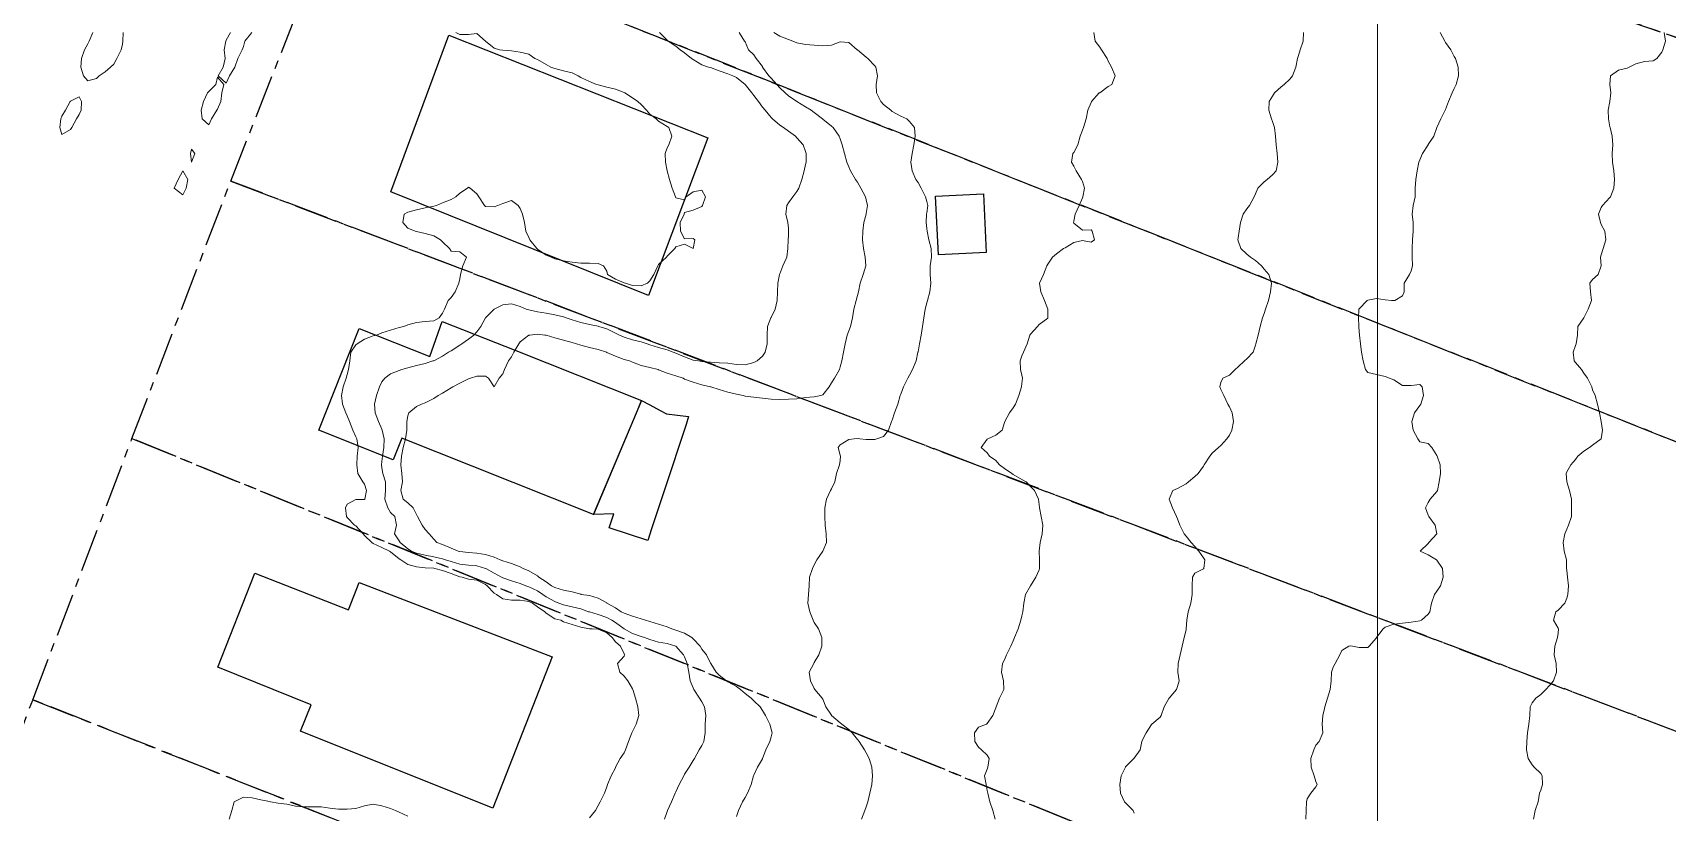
# Model space of a CAD drawing. Header units: centimetres. Extents: x 0 to 642158, y -847 to 649707.
# Drawn here: x 615889.1 to 615983.6, y 620337.6 to 620382.7 of the extents above; entities that cross this region are included whole.
import ezdxf

# ---------------------------------------------------------------- set-up
doc = ezdxf.new("R2010")
doc.units = ezdxf.units.CM
doc.header["$MEASUREMENT"] = 0
doc.linetypes.add('CENTERX2', pattern=[4, 2.5, -0.5, 0.5, -0.5])
doc.layers.add('MEV_grille', color=254, linetype='Continuous', lineweight=9)
doc.layers.add('WAL_topographie 0.5', color=253, linetype='Continuous', lineweight=20)
doc.layers.add('SPW_batiments', color=7, linetype='Continuous')
doc.layers.add('SPW_parcellaire cadastral', color=7, linetype='CENTERX2', lineweight=25, true_color=0xff0542)

# ---------------------------------------------------------------- blocks, each defined once
blk = doc.blocks.new('*U112')
at = {"layer": 'MEV_grille', "transparency": 33554687}
blk.add_lwpolyline([(0, 1825.476), (0, -1825.476)], dxfattribs=at)
blk = doc.blocks.new('*U113')
at = {"layer": 'MEV_grille', "color": 0, "linetype": 'ByBlock', "lineweight": -2, "transparency": 16777216}
blk.add_blockref('*U112', (600, 0), dxfattribs=at)

msp = doc.modelspace()

# ---------------------------------------------------------------- linework, layer by layer
at = {"layer": 'SPW_batiments'}
for points in [[(615928.092, 620376.656), (615924.66, 620367.539), (615909.776, 620373.538), (615913.127, 620382.594), (615928.092, 620376.656)], [(615944.193, 620370.025), (615941.426, 620369.891), (615941.259, 620373.291), (615944.025, 620373.425), (615944.193, 620370.025)], [(615916.998, 620364.347), (615924.267, 620361.463), (615921.493, 620354.873), (615914.479, 620357.66), (615910.407, 620359.277), (615909.904, 620358.032), (615905.606, 620359.743), (615907.417, 620364.316), (615907.941, 620365.628), (615912.027, 620364.016), (615912.738, 620366.026), (615916.998, 620364.347)], [(615922.659, 620354.901), (615921.493, 620354.873), (615924.025, 620360.889), (615924.267, 620361.464), (615924.75, 620361.204), (615925.339, 620360.888), (615925.701, 620360.694), (615926.985, 620360.543), (615926.834, 620360.085), (615925.581, 620356.288), (615925.142, 620354.961), (615924.839, 620354.044), (615924.618, 620353.373), (615922.396, 620354.107), (615922.659, 620354.901)], [(615907.322, 620349.347), (615907.93, 620350.931), (615919.103, 620346.643), (615915.662, 620337.878), (615904.555, 620342.337), (615905.171, 620343.871), (615899.771, 620346.041), (615901.904, 620351.474), (615907.322, 620349.347)]]:
    msp.add_lwpolyline(points, dxfattribs=at)
at = {"layer": 'SPW_parcellaire cadastral'}
for points in [[(616118.04, 620382.235), (616031.659, 620248.331), (615984.324, 620271.39), (615984.893, 620272.731), (615982.963, 620273.84), (615982.334, 620272.36), (615961.505, 620282.512), (615969.185, 620294.979), (615977.961, 620308.915), (615986.263, 620322.005), (615995.821, 620337.861), (616004.045, 620351.134), (616016.126, 620371.393), (615961.881, 620390.136), (615971.905, 620416.878), (616062.549, 620385.935), (616077.627, 620408.871), (616090.561, 620401.059), (616118.04, 620382.235)], [(616004.045, 620351.134), (615906.69, 620389.853), (615913.234, 620406.259), (615961.881, 620390.136), (616016.126, 620371.393), (616004.045, 620351.134)], [(616004.045, 620351.134), (615995.821, 620337.861), (615900.51, 620374.156), (615906.69, 620389.853), (616004.045, 620351.134)], [(615894.803, 620359.258), (615900.51, 620374.156), (615995.821, 620337.861), (615986.263, 620322.005), (615894.803, 620359.258)], [(615894.803, 620359.258), (615986.263, 620322.005), (615977.961, 620308.915), (615889.073, 620344.156), (615894.803, 620359.258)], [(615969.185, 620294.979), (615883.596, 620329.625), (615889.073, 620344.156), (615977.961, 620308.915), (615969.185, 620294.979)]]:
    msp.add_lwpolyline(points, dxfattribs=at)
at = {"layer": 'WAL_topographie 0.5'}
for points in [[(615892.544, 620382.75), (615892.329, 620382.25), (615892.25, 620382.1), (615892.066, 620381.75), (615891.882, 620381.25), (615891.856, 620380.75), (615892, 620380.25), (615892.25, 620379.945), (615892.75, 620380.094)], [(615892.75, 620380.094), (615892.906, 620380.25), (615893.25, 620380.479), (615893.56, 620380.75), (615893.75, 620380.917), (615893.928, 620381.25), (615894.181, 620381.75), (615894.25, 620382.083), (615894.273, 620382.25), (615894.294, 620382.75)], [(615900.5, 620382.75), (615900.25, 620382.3), (615900.23, 620382.25), (615900.14, 620381.75), (615900.189, 620381.25), (615900.076, 620380.75), (615899.792, 620380.25), (615900.25, 620379.827)], [(615900.25, 620379.827), (615900.433, 620380.25), (615900.75, 620380.75), (615900.75, 620380.75), (615900.922, 620381.25), (615901.167, 620381.75), (615901.25, 620381.932), (615901.323, 620382.25), (615901.73, 620382.75)], [(615913.524, 620382.75), (615913.75, 620382.637), (615914.25, 620382.625), (615914.75, 620382.687), (615915.25, 620382.25), (615915.25, 620382.25), (615915.75, 620381.833), (615916.058, 620381.75), (615916.25, 620381.719), (615916.75, 620381.692), (615917.25, 620381.608), (615917.75, 620381.486), (615918.088, 620381.25), (615918.25, 620381.179), (615918.75, 620380.9), (615919.02, 620380.75), (615919.25, 620380.662), (615919.75, 620380.532), (615920.25, 620380.408), (615920.597, 620380.25), (615920.75, 620380.154), (615921.25, 620379.923), (615921.659, 620379.75), (615921.75, 620379.723), (615922.25, 620379.577), (615922.75, 620379.462), (615923.25, 620379.278), (615923.291, 620379.25), (615923.75, 620378.976), (615924.048, 620378.75), (615924.25, 620378.583), (615924.547, 620378.25), (615924.75, 620378.033), (615925.104, 620377.75), (615925.25, 620377.613), (615925.75, 620377.302), (615925.832, 620377.25), (615926.016, 620376.75), (615925.85, 620376.25), (615925.75, 620376.069), (615925.62, 620375.75), (615925.645, 620375.25), (615925.75, 620374.75), (615925.75, 620374.75), (615925.881, 620374.25), (615926.025, 620373.75), (615926.223, 620373.25), (615926.25, 620373.194), (615926.75, 620373.062), (615926.85, 620373.25), (615927.25, 620373.529), (615927.75, 620373.62), (615927.958, 620373.25), (615927.788, 620372.75), (615927.75, 620372.691), (615927.25, 620372.463), (615926.75, 620372.333), (615926.718, 620372.25), (615926.505, 620371.75), (615926.524, 620371.25), (615926.75, 620370.818), (615927.25, 620370.841), (615927.347, 620370.75), (615927.25, 620370.25), (615927.25, 620370.25), (615927.25, 620370.25), (615926.75, 620370.5), (615926.25, 620370.361), (615926.179, 620370.25), (615925.75, 620369.806), (615925.703, 620369.75), (615925.25, 620369.324), (615925.199, 620369.25), (615924.968, 620368.75), (615924.75, 620368.38), (615924.607, 620368.25), (615924.25, 620368.1), (615923.75, 620368.107), (615923.329, 620368.25), (615923.25, 620368.276), (615922.75, 620368.478), (615922.304, 620368.75), (615922.25, 620368.938), (615922.071, 620369.25), (615921.75, 620369.379), (615921.25, 620369.406), (615920.75, 620369.407), (615920.25, 620369.461), (615919.75, 620369.542), (615919.25, 620369.655), (615919.038, 620369.75), (615918.75, 620369.862), (615918.25, 620370.22), (615918.215, 620370.25), (615917.801, 620370.75), (615917.75, 620370.897), (615917.574, 620371.25), (615917.5, 620371.75), (615917.375, 620372.25), (615917.25, 620372.562), (615917.125, 620372.75), (615916.75, 620373.031), (615916.25, 620372.861), (615915.964, 620372.75), (615915.75, 620372.662), (615915.25, 620372.694), (615915.179, 620372.75), (615914.861, 620373.25), (615914.75, 620373.417), (615914.35, 620373.75), (615914.25, 620373.806), (615914.194, 620373.75), (615913.75, 620373.464), (615913.519, 620373.25), (615913.25, 620373.098), (615912.75, 620372.905), (615912.404, 620372.75), (615912.25, 620372.708), (615911.75, 620372.614), (615911.25, 620372.497), (615910.75, 620372.358), (615910.54, 620372.25), (615910.472, 620371.75), (615910.75, 620371.427), (615911.173, 620371.25), (615911.25, 620371.231), (615911.75, 620371.123), (615912.25, 620370.979), (615912.631, 620370.75), (615912.75, 620370.634), (615913.163, 620370.25), (615913.25, 620370.11), (615913.75, 620370.068), (615914.139, 620369.75), (615913.934, 620369.25), (615913.802, 620368.75), (615913.75, 620368.5), (615913.7, 620368.25), (615913.481, 620367.75), (615913.25, 620367.417), (615913.077, 620367.25), (615912.87, 620366.75), (615912.75, 620366.515), (615912.572, 620366.25), (615912.25, 620366.077), (615911.75, 620366.041), (615911.25, 620365.984), (615910.75, 620365.832), (615910.528, 620365.75), (615910.25, 620365.677), (615909.75, 620365.534), (615909.25, 620365.378), (615908.931, 620365.25), (615908.75, 620365.201), (615908.25, 620365.013), (615907.824, 620364.75), (615907.75, 620364.679), (615907.453, 620364.25), (615907.395, 620363.75), (615907.319, 620363.25), (615907.25, 620362.963), (615907.191, 620362.75), (615907.022, 620362.25), (615906.918, 620361.75), (615906.978, 620361.25), (615907.167, 620360.75), (615907.25, 620360.575), (615907.376, 620360.25), (615907.57, 620359.75), (615907.75, 620359.37), (615907.795, 620359.25), (615907.881, 620358.75), (615907.832, 620358.25), (615907.794, 620357.75), (615907.865, 620357.25), (615908.157, 620356.75), (615908.25, 620356.625), (615908.367, 620356.25), (615908.257, 620355.75), (615908.25, 620355.737), (615907.75, 620355.731), (615907.25, 620355.477), (615907.156, 620355.25), (615907.202, 620354.75), (615907.25, 620354.696), (615907.661, 620354.25), (615907.75, 620354.205), (615908.168, 620353.75), (615908.25, 620353.661), (615908.666, 620353.25), (615908.75, 620353.191), (615909.25, 620352.965), (615909.695, 620352.75), (615909.75, 620352.707), (615910.25, 620352.305), (615910.353, 620352.25), (615910.75, 620351.975), (615911.25, 620351.844), (615911.75, 620351.791), (615912.25, 620351.759), (615912.304, 620351.75), (615912.75, 620351.633), (615913.25, 620351.448), (615913.75, 620351.273), (615913.896, 620351.25), (615914.25, 620351.134), (615914.75, 620351.076), (615915.25, 620350.82), (615915.342, 620350.75), (615915.75, 620350.321), (615915.884, 620350.25), (615916.25, 620349.993), (615916.75, 620349.921), (615917.25, 620349.916), (615917.75, 620349.846), (615917.959, 620349.75), (615918.25, 620349.534), (615918.672, 620349.25), (615918.75, 620349.171), (615919.25, 620348.839), (615919.59, 620348.75), (615919.75, 620348.658), (615920.25, 620348.506), (615920.75, 620348.348), (615921.25, 620348.255), (615921.417, 620348.25), (615921.75, 620348.229), (615922.25, 620348.02), (615922.569, 620347.75), (615922.75, 620347.508), (615923.053, 620347.25), (615923.25, 620346.804), (615923.282, 620346.75), (615923.25, 620346.669), (615922.881, 620346.25), (615923.013, 620345.75), (615923.25, 620345.529), (615923.464, 620345.25), (615923.75, 620344.793), (615923.769, 620344.75), (615923.912, 620344.25), (615924.056, 620343.75), (615924.1, 620343.25), (615923.958, 620342.75), (615923.75, 620342.328), (615923.703, 620342.25), (615923.5, 620341.75), (615923.329, 620341.25), (615923.25, 620341.093), (615923.036, 620340.75), (615922.767, 620340.25), (615922.75, 620340.215), (615922.509, 620339.75), (615922.288, 620339.25), (615922.25, 620339.118), (615922.12, 620338.75), (615921.866, 620338.25), (615921.75, 620338.033), (615921.598, 620337.75), (615921.25, 620337.335)], [(615925.294, 620382.75), (615925.75, 620382.308), (615925.807, 620382.25), (615926.25, 620381.949), (615926.505, 620381.75), (615926.75, 620381.577), (615927.161, 620381.25), (615927.25, 620381.182), (615927.75, 620380.887), (615928.138, 620380.75), (615928.25, 620380.719), (615928.75, 620380.534), (615929.25, 620380.357), (615929.54, 620380.25), (615929.75, 620380.155), (615930.245, 620379.75), (615930.25, 620379.744), (615930.634, 620379.25), (615930.75, 620379.1), (615931.018, 620378.75), (615931.25, 620378.437), (615931.401, 620378.25), (615931.75, 620377.836), (615931.84, 620377.75), (615932.25, 620377.397), (615932.474, 620377.25), (615932.75, 620377.035), (615933.165, 620376.75), (615933.25, 620376.664), (615933.615, 620376.25), (615933.75, 620375.872), (615933.786, 620375.75), (615933.778, 620375.25), (615933.75, 620375.121), (615933.662, 620374.75), (615933.528, 620374.25), (615933.357, 620373.75), (615933.25, 620373.559), (615933.009, 620373.25), (615932.75, 620372.893), (615932.66, 620372.75), (615932.597, 620372.25), (615932.717, 620371.75), (615932.75, 620371.438), (615932.768, 620371.25), (615932.75, 620371), (615932.733, 620370.75), (615932.728, 620370.25), (615932.656, 620369.75), (615932.437, 620369.25), (615932.25, 620368.791), (615932.235, 620368.75), (615932.149, 620368.25), (615932.133, 620367.75), (615932.098, 620367.25), (615931.994, 620366.75), (615931.75, 620366.272), (615931.737, 620366.25), (615931.553, 620365.75), (615931.527, 620365.25), (615931.524, 620364.75), (615931.41, 620364.25), (615931.25, 620364.027), (615930.94, 620363.75), (615930.75, 620363.66), (615930.25, 620363.527), (615929.75, 620363.548), (615929.25, 620363.616), (615928.75, 620363.633), (615928.25, 620363.68), (615927.75, 620363.726), (615927.559, 620363.75), (615927.25, 620363.8), (615926.75, 620363.983), (615926.25, 620364.196), (615926.089, 620364.25), (615925.75, 620364.394), (615925.25, 620364.525), (615924.75, 620364.689), (615924.582, 620364.75), (615924.25, 620364.862), (615923.75, 620364.981), (615923.25, 620365.13), (615922.986, 620365.25), (615922.75, 620365.364), (615922.25, 620365.603), (615921.792, 620365.75), (615921.75, 620365.763), (615921.25, 620365.861), (615920.75, 620365.976), (615920.25, 620366.138), (615919.903, 620366.25), (615919.75, 620366.304), (615919.25, 620366.417), (615918.75, 620366.51), (615918.25, 620366.601), (615917.75, 620366.704), (615917.6, 620366.75), (615917.25, 620366.904), (615916.75, 620367.048), (615916.25, 620367), (615915.75, 620366.75), (615915.75, 620366.75), (615915.25, 620366.254), (615915.247, 620366.25), (615914.978, 620365.75), (615914.75, 620365.434), (615914.571, 620365.25), (615914.25, 620365.006), (615913.869, 620364.75), (615913.75, 620364.668), (615913.25, 620364.343), (615913.102, 620364.25), (615912.75, 620364.027), (615912.25, 620363.767), (615912.194, 620363.75), (615911.75, 620363.605), (615911.25, 620363.494), (615910.75, 620363.361), (615910.401, 620363.25), (615910.25, 620363.201), (615909.75, 620363.007), (615909.415, 620362.75), (615909.25, 620362.541), (615909.106, 620362.25), (615908.937, 620361.75), (615908.83, 620361.25), (615908.871, 620360.75), (615909.051, 620360.25), (615909.25, 620359.812), (615909.276, 620359.75), (615909.388, 620359.25), (615909.366, 620358.75), (615909.293, 620358.25), (615909.25, 620357.939), (615909.222, 620357.75), (615909.25, 620357.578), (615909.302, 620357.25), (615909.466, 620356.75), (615909.454, 620356.25), (615909.419, 620355.75), (615909.586, 620355.25), (615909.75, 620354.984), (615910.001, 620354.75), (615910.089, 620354.25), (615909.989, 620353.75), (615910.25, 620353.352), (615910.3, 620353.25), (615910.75, 620352.886), (615910.967, 620352.75), (615911.25, 620352.639), (615911.75, 620352.52), (615912.25, 620352.427), (615912.75, 620352.311), (615912.929, 620352.25), (615913.25, 620352.147), (615913.75, 620352.001), (615914.25, 620351.936), (615914.75, 620351.896), (615915.25, 620351.753), (615915.256, 620351.75), (615915.75, 620351.471), (615916.174, 620351.25), (615916.25, 620351.206), (615916.75, 620351.028), (615917.25, 620350.87), (615917.565, 620350.75), (615917.75, 620350.688), (615918.25, 620350.449), (615918.547, 620350.25), (615918.75, 620350.111), (615919.25, 620349.833), (615919.475, 620349.75), (615919.75, 620349.643), (615920.25, 620349.521), (615920.75, 620349.405), (615921.202, 620349.25), (615921.25, 620349.231), (615921.75, 620349.078), (615922.25, 620348.92), (615922.545, 620348.75), (615922.75, 620348.619), (615923.25, 620348.259), (615923.268, 620348.25), (615923.75, 620347.986), (615924.25, 620347.805), (615924.427, 620347.75), (615924.75, 620347.636), (615925.25, 620347.494), (615925.75, 620347.4), (615926.25, 620347.251), (615926.252, 620347.25), (615926.697, 620346.75), (615926.75, 620346.64), (615926.909, 620346.25), (615927.001, 620345.75), (615927.083, 620345.25), (615927.25, 620344.836), (615927.289, 620344.75), (615927.619, 620344.25), (615927.75, 620344.028), (615927.912, 620343.75), (615927.976, 620343.25), (615927.941, 620342.75), (615927.951, 620342.25), (615927.861, 620341.75), (615927.75, 620341.516), (615927.598, 620341.25), (615927.327, 620340.75), (615927.25, 620340.634), (615927.008, 620340.25), (615926.75, 620339.847), (615926.699, 620339.75), (615926.443, 620339.25), (615926.25, 620338.83), (615926.215, 620338.75), (615925.996, 620338.25), (615925.767, 620337.75), (615925.75, 620337.699), (615925.594, 620337.25)], [(615929.914, 620382.75), (615930.225, 620382.25), (615930.25, 620382.209), (615930.451, 620381.75), (615930.75, 620381.466), (615930.898, 620381.25), (615931.25, 620380.774), (615931.264, 620380.75), (615931.631, 620380.25), (615931.75, 620380.109), (615932.077, 620379.75), (615932.25, 620379.557), (615932.564, 620379.25), (615932.75, 620379.082), (615933.25, 620378.75), (615933.25, 620378.75), (615933.75, 620378.452), (615934.071, 620378.25), (615934.25, 620378.126), (615934.728, 620377.75), (615934.75, 620377.732), (615935.25, 620377.328), (615935.342, 620377.25), (615935.695, 620376.75), (615935.75, 620376.596), (615935.87, 620376.25), (615935.997, 620375.75), (615936.139, 620375.25), (615936.25, 620374.97), (615936.353, 620374.75), (615936.642, 620374.25), (615936.75, 620374.091), (615936.945, 620373.75), (615937.211, 620373.25), (615937.25, 620373.074), (615937.325, 620372.75), (615937.25, 620372.272), (615937.246, 620372.25), (615937.112, 620371.75), (615937.051, 620371.25), (615937.043, 620370.75), (615937.089, 620370.25), (615937.19, 620369.75), (615937.238, 620369.25), (615937.071, 620368.75), (615936.902, 620368.25), (615936.803, 620367.75), (615936.75, 620367.542), (615936.674, 620367.25), (615936.54, 620366.75), (615936.452, 620366.25), (615936.34, 620365.75), (615936.25, 620365.484), (615936.159, 620365.25), (615936.032, 620364.75), (615935.93, 620364.25), (615935.839, 620363.75), (615935.75, 620363.402), (615935.705, 620363.25), (615935.414, 620362.75), (615935.25, 620362.478), (615935.117, 620362.25), (615934.75, 620361.797), (615934.63, 620361.75), (615934.25, 620361.681), (615933.75, 620361.63), (615933.25, 620361.563), (615932.75, 620361.533), (615932.25, 620361.527), (615931.75, 620361.544), (615931.25, 620361.601), (615930.75, 620361.651), (615930.25, 620361.723), (615930.141, 620361.75), (615929.75, 620361.824), (615929.25, 620361.942), (615928.75, 620362.097), (615928.277, 620362.25), (615928.25, 620362.257), (615927.75, 620362.378), (615927.25, 620362.53), (615926.75, 620362.707), (615926.662, 620362.75), (615926.25, 620362.883), (615925.75, 620363.054), (615925.25, 620363.241), (615925.223, 620363.25), (615924.75, 620363.369), (615924.25, 620363.493), (615923.75, 620363.673), (615923.571, 620363.75), (615923.25, 620363.844), (615922.75, 620364.021), (615922.25, 620364.245), (615922.238, 620364.25), (615921.75, 620364.406), (615921.25, 620364.53), (615920.75, 620364.66), (615920.506, 620364.75), (615920.25, 620364.822), (615919.75, 620364.961), (615919.25, 620365.095), (615918.75, 620365.235), (615918.664, 620365.25), (615918.25, 620365.303), (615917.81, 620365.25), (615917.75, 620365.235), (615917.25, 620364.856), (615917.161, 620364.75), (615916.885, 620364.25), (615916.75, 620363.984), (615916.564, 620363.75), (615916.335, 620363.25), (615916.25, 620363), (615916.023, 620362.75), (615915.75, 620362.25), (615915.75, 620362.25), (615915.75, 620362.25), (615915.417, 620362.75), (615915.25, 620362.865), (615914.75, 620362.87), (615914.371, 620362.75), (615914.25, 620362.709), (615913.75, 620362.461), (615913.354, 620362.25), (615913.25, 620362.194), (615912.75, 620361.896), (615912.511, 620361.75), (615912.25, 620361.586), (615911.75, 620361.329), (615911.543, 620361.25), (615911.25, 620361.114), (615910.803, 620360.75), (615910.75, 620360.574), (615910.7, 620360.25), (615910.697, 620359.75), (615910.608, 620359.25), (615910.475, 620358.75), (615910.378, 620358.25), (615910.348, 620357.75), (615910.412, 620357.25), (615910.437, 620356.75), (615910.355, 620356.25), (615910.491, 620355.75), (615910.75, 620355.55), (615911.059, 620355.25), (615911.25, 620354.879), (615911.32, 620354.75), (615911.587, 620354.25), (615911.75, 620353.998), (615911.988, 620353.75), (615912.25, 620353.436), (615912.432, 620353.25), (615912.75, 620353.133), (615913.25, 620352.917), (615913.668, 620352.75), (615913.75, 620352.731), (615914.25, 620352.68), (615914.75, 620352.642), (615915.25, 620352.564), (615915.75, 620352.406), (615916.087, 620352.25), (615916.25, 620352.19), (615916.75, 620352.04), (615917.25, 620351.843), (615917.41, 620351.75), (615917.75, 620351.608), (615918.25, 620351.319), (615918.331, 620351.25), (615918.75, 620350.98), (615919.059, 620350.75), (615919.25, 620350.645), (615919.75, 620350.502), (615920.25, 620350.391), (615920.75, 620350.257), (615920.776, 620350.25), (615921.25, 620350.178), (615921.75, 620350.038), (615922.25, 620349.752), (615922.253, 620349.75), (615922.75, 620349.472), (615923.084, 620349.25), (615923.25, 620349.162), (615923.75, 620348.994), (615924.25, 620348.842), (615924.492, 620348.75), (615924.75, 620348.681), (615925.25, 620348.531), (615925.75, 620348.364), (615926.015, 620348.25), (615926.25, 620348.186), (615926.75, 620348.016), (615927.177, 620347.75), (615927.25, 620347.684), (615927.645, 620347.25), (615927.75, 620347.079), (615928.015, 620346.75), (615928.25, 620346.279), (615928.265, 620346.25), (615928.575, 620345.75), (615928.75, 620345.579), (615929.179, 620345.25), (615929.25, 620345.2), (615929.75, 620344.916), (615929.983, 620344.75), (615930.25, 620344.524), (615930.603, 620344.25), (615930.75, 620344.099), (615931.125, 620343.75), (615931.25, 620343.53), (615931.439, 620343.25), (615931.674, 620342.75), (615931.75, 620342.457), (615931.807, 620342.25), (615931.75, 620342.01), (615931.686, 620341.75), (615931.446, 620341.25), (615931.256, 620340.75), (615931.25, 620340.738), (615930.974, 620340.25), (615930.75, 620339.791), (615930.736, 620339.75), (615930.606, 620339.25), (615930.382, 620338.75), (615930.25, 620338.5), (615930.099, 620338.25), (615929.876, 620337.75), (615929.75, 620337.4)], [(615931.906, 620382.75), (615932.25, 620382.529), (615932.75, 620382.346), (615933.018, 620382.25), (615933.25, 620382.142), (615933.75, 620382.048), (615934.25, 620382.016), (615934.75, 620381.982), (615935.25, 620382.023), (615935.75, 620382.217), (615936.25, 620382.177), (615936.736, 620381.75), (615936.75, 620381.737), (615937.25, 620381.326), (615937.34, 620381.25), (615937.75, 620380.814), (615937.803, 620380.75), (615937.913, 620380.25), (615937.819, 620379.75), (615937.85, 620379.25), (615938.099, 620378.75), (615938.25, 620378.589), (615938.68, 620378.25), (615938.75, 620378.18), (615939.25, 620377.905), (615939.592, 620377.75), (615939.75, 620377.61), (615940.042, 620377.25), (615940.09, 620376.75), (615940.013, 620376.25), (615939.917, 620375.75), (615939.841, 620375.25), (615939.908, 620374.75), (615940.129, 620374.25), (615940.25, 620374.073), (615940.42, 620373.75), (615940.679, 620373.25), (615940.75, 620372.967), (615940.814, 620372.75), (615940.75, 620372.317), (615940.744, 620372.25), (615940.713, 620371.75), (615940.75, 620371.406), (615940.771, 620371.25), (615940.874, 620370.75), (615940.998, 620370.25), (615941.03, 620369.75), (615940.959, 620369.25), (615940.95, 620368.75), (615940.99, 620368.25), (615940.94, 620367.75), (615940.787, 620367.25), (615940.75, 620367.107), (615940.657, 620366.75), (615940.593, 620366.25), (615940.509, 620365.75), (615940.422, 620365.25), (615940.333, 620364.75), (615940.25, 620364.273), (615940.246, 620364.25), (615940.137, 620363.75), (615939.933, 620363.25), (615939.75, 620362.923), (615939.663, 620362.75), (615939.41, 620362.25), (615939.25, 620361.835), (615939.223, 620361.75), (615939.077, 620361.25), (615938.889, 620360.75), (615938.75, 620360.335), (615938.717, 620360.25), (615938.544, 620359.75), (615938.25, 620359.377), (615937.869, 620359.25), (615937.75, 620359.214), (615937.25, 620359.208), (615936.893, 620359.25), (615936.75, 620359.258), (615936.55, 620359.25), (615936.25, 620359.203), (615935.75, 620358.904), (615935.625, 620358.75), (615935.75, 620358.306), (615935.773, 620358.25), (615935.75, 620358), (615935.708, 620357.75), (615935.536, 620357.25), (615935.446, 620356.75), (615935.25, 620356.357), (615935.194, 620356.25), (615934.957, 620355.75), (615934.868, 620355.25), (615934.864, 620354.75), (615934.872, 620354.25), (615934.932, 620353.75), (615934.964, 620353.25), (615934.75, 620352.75), (615934.75, 620352.75), (615934.404, 620352.25), (615934.25, 620351.964), (615934.146, 620351.75), (615933.976, 620351.25), (615933.962, 620350.75), (615933.921, 620350.25), (615933.882, 620349.75), (615933.994, 620349.25), (615934.187, 620348.75), (615934.25, 620348.625), (615934.5, 620348.25), (615934.693, 620347.75), (615934.687, 620347.25), (615934.516, 620346.75), (615934.25, 620346.303), (615934.217, 620346.25), (615933.963, 620345.75), (615934.038, 620345.25), (615934.25, 620344.804), (615934.288, 620344.75), (615934.707, 620344.25), (615934.75, 620344.191), (615934.913, 620343.75), (615935.25, 620343.258), (615935.255, 620343.25), (615935.75, 620342.821), (615935.842, 620342.75), (615936.25, 620342.43), (615936.446, 620342.25), (615936.75, 620341.847), (615936.84, 620341.75), (615937.157, 620341.25), (615937.25, 620341.079), (615937.431, 620340.75), (615937.573, 620340.25), (615937.614, 620339.75), (615937.58, 620339.25), (615937.467, 620338.75), (615937.339, 620338.25), (615937.25, 620337.956), (615937.175, 620337.75), (615936.987, 620337.25)], [(615950.421, 620382.75), (615950.493, 620382.25), (615950.75, 620381.904), (615950.861, 620381.75), (615951.183, 620381.25), (615951.25, 620381.092), (615951.431, 620380.75), (615951.646, 620380.25), (615951.454, 620379.75), (615951.25, 620379.618), (615950.75, 620379.265), (615950.729, 620379.25), (615950.281, 620378.75), (615950.25, 620378.7), (615950.07, 620378.25), (615949.963, 620377.75), (615949.805, 620377.25), (615949.75, 620377.107), (615949.628, 620376.75), (615949.483, 620376.25), (615949.25, 620375.815), (615949.201, 620375.75), (615949.118, 620375.25), (615949.25, 620375.017), (615949.383, 620374.75), (615949.708, 620374.25), (615949.75, 620374.13), (615949.863, 620373.75), (615949.785, 620373.25), (615949.75, 620373.179), (615949.558, 620372.75), (615949.328, 620372.25), (615949.25, 620371.841), (615949.239, 620371.75), (615949.25, 620371.713), (615949.75, 620371.319), (615950.25, 620371.328), (615950.321, 620371.25), (615950.446, 620370.75), (615950.25, 620370.618), (615949.75, 620370.721), (615949.25, 620370.594), (615948.75, 620370.301), (615948.662, 620370.25), (615948.25, 620369.955), (615948.015, 620369.75), (615947.75, 620369.356), (615947.694, 620369.25), (615947.495, 620368.75), (615947.265, 620368.25), (615947.353, 620367.75), (615947.553, 620367.25), (615947.75, 620366.75), (615947.75, 620366.75), (615947.76, 620366.25), (615947.75, 620366.227), (615947.25, 620365.854), (615947.15, 620365.75), (615946.75, 620365.306), (615946.712, 620365.25), (615946.558, 620364.75), (615946.35, 620364.25), (615946.25, 620364.05), (615946.159, 620363.75), (615946.179, 620363.25), (615946.25, 620362.938), (615946.283, 620362.75), (615946.25, 620362.45), (615946.228, 620362.25), (615946.08, 620361.75), (615945.89, 620361.25), (615945.75, 620361.036), (615945.534, 620360.75), (615945.263, 620360.25), (615945.25, 620360.187), (615945.104, 620359.75), (615944.75, 620359.457), (615944.288, 620359.25), (615944.25, 620359.229), (615943.891, 620358.75), (615944.25, 620358.43), (615944.385, 620358.25), (615944.75, 620357.985), (615944.949, 620357.75), (615945.25, 620357.536), (615945.67, 620357.25), (615945.75, 620357.193), (615946.25, 620356.898), (615946.5, 620356.75), (615946.75, 620356.483), (615946.975, 620356.25), (615947.219, 620355.75), (615947.25, 620355.45), (615947.276, 620355.25), (615947.372, 620354.75), (615947.469, 620354.25), (615947.424, 620353.75), (615947.315, 620353.25), (615947.25, 620352.75), (615947.272, 620352.25), (615947.273, 620351.75), (615947.25, 620351.673), (615947.054, 620351.25), (615946.75, 620350.75), (615946.75, 620350.75), (615946.469, 620350.25), (615946.362, 620349.75), (615946.3, 620349.25), (615946.25, 620349), (615946.197, 620348.75), (615946.029, 620348.25), (615945.828, 620347.75), (615945.75, 620347.566), (615945.622, 620347.25), (615945.368, 620346.75), (615945.25, 620346.469), (615945.141, 620346.25), (615945.083, 620345.75), (615945.193, 620345.25), (615945.21, 620344.75), (615944.961, 620344.25), (615944.763, 620343.75), (615944.75, 620343.694), (615944.568, 620343.25), (615944.25, 620342.783), (615944.2, 620342.75), (615943.75, 620342.563), (615943.508, 620342.25), (615943.536, 620341.75), (615943.75, 620341.422), (615943.912, 620341.25), (615944.25, 620340.955), (615944.369, 620340.75), (615944.288, 620340.25), (615944.25, 620340.139), (615944.1, 620339.75), (615944.179, 620339.25), (615944.25, 620338.906), (615944.287, 620338.75), (615944.401, 620338.25), (615944.578, 620337.75), (615944.7, 620337.25)], [(615962.527, 620382.75), (615962.505, 620382.25), (615962.339, 620381.75), (615962.25, 620381.417), (615962.191, 620381.25), (615962.088, 620380.75), (615961.89, 620380.25), (615961.75, 620380.056), (615961.423, 620379.75), (615961.25, 620379.598), (615960.854, 620379.25), (615960.75, 620379.073), (615960.554, 620378.75), (615960.531, 620378.25), (615960.693, 620377.75), (615960.75, 620377.594), (615960.856, 620377.25), (615960.911, 620376.75), (615960.952, 620376.25), (615961.009, 620375.75), (615961.048, 620375.25), (615960.953, 620374.75), (615960.75, 620374.508), (615960.442, 620374.25), (615960.25, 620374.115), (615959.885, 620373.75), (615959.75, 620373.417), (615959.686, 620373.25), (615959.408, 620372.75), (615959.25, 620372.55), (615959.054, 620372.25), (615958.885, 620371.75), (615958.809, 620371.25), (615958.75, 620370.875), (615958.736, 620370.75), (615958.75, 620370.704), (615958.914, 620370.25), (615959.25, 620369.935), (615959.472, 620369.75), (615959.75, 620369.565), (615960.104, 620369.25), (615960.25, 620369.056), (615960.535, 620368.75), (615960.686, 620368.25), (615960.632, 620367.75), (615960.504, 620367.25), (615960.345, 620366.75), (615960.25, 620366.5), (615960.164, 620366.25), (615960.036, 620365.75), (615959.917, 620365.25), (615959.776, 620364.75), (615959.75, 620364.673), (615959.614, 620364.25), (615959.25, 620363.872), (615959.118, 620363.75), (615958.75, 620363.41), (615958.581, 620363.25), (615958.25, 620362.932), (615957.872, 620362.75), (615957.75, 620362.5), (615957.693, 620362.25), (615957.75, 620362.1), (615957.925, 620361.75), (615958.159, 620361.25), (615958.25, 620361.104), (615958.417, 620360.75), (615958.489, 620360.25), (615958.384, 620359.75), (615958.25, 620359.463), (615958.094, 620359.25), (615957.75, 620358.857), (615957.625, 620358.75), (615957.25, 620358.41), (615957.119, 620358.25), (615956.792, 620357.75), (615956.75, 620357.674), (615956.446, 620357.25), (615956.25, 620357.077), (615955.888, 620356.75), (615955.75, 620356.65), (615955.25, 620356.368), (615954.976, 620356.25), (615954.772, 620355.75), (615954.963, 620355.25), (615955.186, 620354.75), (615955.25, 620354.611), (615955.38, 620354.25), (615955.631, 620353.75), (615955.75, 620353.62), (615956.048, 620353.25), (615956.25, 620353.025), (615956.486, 620352.75), (615956.75, 620352.365), (615956.835, 620352.25), (615956.773, 620351.75), (615956.75, 620351.724), (615956.25, 620351.47), (615956.125, 620351.25), (615956.104, 620350.75), (615956.101, 620350.25), (615956.02, 620349.75), (615955.864, 620349.25), (615955.784, 620348.75), (615955.759, 620348.25), (615955.75, 620348.2), (615955.643, 620347.75), (615955.517, 620347.25), (615955.405, 620346.75), (615955.28, 620346.25), (615955.266, 620345.75), (615955.348, 620345.25), (615955.25, 620344.917), (615955.197, 620344.75), (615954.761, 620344.25), (615954.75, 620344.233), (615954.475, 620343.75), (615954.304, 620343.25), (615954.25, 620343.15), (615953.774, 620342.75), (615953.75, 620342.73), (615953.442, 620342.25), (615953.25, 620341.875), (615953.192, 620341.75), (615953.1, 620341.25), (615952.75, 620340.773), (615952.734, 620340.75), (615952.25, 620340.266), (615952.239, 620340.25), (615952, 620339.75), (615951.913, 620339.25), (615951.952, 620338.75), (615952.194, 620338.25), (615952.25, 620338.193), (615952.693, 620337.75), (615952.75, 620337.603)], [(615970.432, 620382.75), (615970.697, 620382.25), (615970.75, 620382.173), (615971.05, 620381.75), (615971.25, 620381.357), (615971.313, 620381.25), (615971.469, 620380.75), (615971.5, 620380.25), (615971.356, 620379.75), (615971.25, 620379.5), (615971.137, 620379.25), (615970.923, 620378.75), (615970.75, 620378.3), (615970.731, 620378.25), (615970.472, 620377.75), (615970.25, 620377.25), (615970.25, 620377.25), (615970.066, 620376.75), (615969.75, 620376.27), (615969.737, 620376.25), (615969.422, 620375.75), (615969.25, 620375.383), (615969.196, 620375.25), (615969.109, 620374.75), (615969.024, 620374.25), (615968.98, 620373.75), (615968.993, 620373.25), (615968.878, 620372.75), (615968.815, 620372.25), (615968.866, 620371.75), (615968.879, 620371.25), (615968.838, 620370.75), (615968.822, 620370.25), (615968.82, 620369.75), (615968.838, 620369.25), (615968.75, 620368.958), (615968.669, 620368.75), (615968.356, 620368.25), (615968.361, 620367.75), (615968.25, 620367.523), (615967.821, 620367.25), (615967.75, 620367.238), (615967.625, 620367.25), (615967.25, 620367.291), (615966.75, 620367.359), (615966.25, 620367.271), (615966.215, 620367.25), (615965.75, 620366.765), (615965.741, 620366.75), (615965.705, 620366.25), (615965.727, 620365.75), (615965.75, 620365.464), (615965.775, 620365.25), (615965.826, 620364.75), (615965.886, 620364.25), (615965.979, 620363.75), (615966.125, 620363.25), (615966.25, 620363.078), (615966.75, 620362.958), (615967.25, 620362.844), (615967.5, 620362.75), (615967.75, 620362.656), (615968.25, 620362.338), (615968.75, 620362.329), (615969.25, 620362.381), (615969.393, 620362.25), (615969.472, 620361.75), (615969.326, 620361.25), (615969.25, 620361.167), (615968.948, 620360.75), (615968.804, 620360.25), (615968.866, 620359.75), (615969.146, 620359.25), (615969.25, 620359.071), (615969.75, 620358.969), (615969.945, 620358.75), (615970.25, 620358.292), (615970.266, 620358.25), (615970.427, 620357.75), (615970.448, 620357.25), (615970.375, 620356.75), (615970.276, 620356.25), (615970.25, 620356.194), (615969.86, 620355.75), (615969.75, 620355.57), (615969.587, 620355.25), (615969.75, 620354.829), (615969.774, 620354.75), (615970.152, 620354.25), (615970.234, 620353.75), (615969.785, 620353.25), (615969.75, 620353.194), (615969.27, 620352.75), (615969.75, 620352.532), (615970.22, 620352.25), (615970.25, 620352.225), (615970.567, 620351.75), (615970.602, 620351.25), (615970.448, 620350.75), (615970.25, 620350.433), (615970.109, 620350.25), (615969.938, 620349.75), (615969.831, 620349.25), (615969.75, 620349.103), (615969.35, 620348.75), (615969.25, 620348.715), (615968.75, 620348.638), (615968.25, 620348.59), (615967.75, 620348.525), (615967.25, 620348.359), (615967.144, 620348.25), (615966.755, 620347.75), (615966.75, 620347.741), (615966.335, 620347.25), (615966.25, 620347.186), (615965.75, 620347.181), (615965.365, 620347.25), (615965.25, 620347.281), (615965.156, 620347.25), (615964.75, 620347), (615964.634, 620346.75), (615964.359, 620346.25), (615964.25, 620346.036), (615964.155, 620345.75), (615964.127, 620345.25), (615964.081, 620344.75), (615963.914, 620344.25), (615963.767, 620343.75), (615963.75, 620343.659), (615963.654, 620343.25), (615963.618, 620342.75), (615963.65, 620342.25), (615963.432, 620341.75), (615963.25, 620341.528), (615963.128, 620341.25), (615962.955, 620340.75), (615962.983, 620340.25), (615963.158, 620339.75), (615963.25, 620339.432), (615963.324, 620339.25), (615963.25, 620339.125), (615962.95, 620338.75), (615962.75, 620338.417), (615962.707, 620338.25), (615962.69, 620337.75), (615962.675, 620337.25)], [(615983.385, 620382.75), (615983.455, 620382.25), (615983.31, 620381.75), (615983.25, 620381.613), (615982.954, 620381.25), (615982.75, 620381.117), (615982.25, 620381.079), (615981.75, 620380.941), (615981.361, 620380.75), (615981.25, 620380.693), (615980.75, 620380.568), (615980.273, 620380.25), (615980.25, 620379.75), (615980.309, 620379.25), (615980.25, 620378.75), (615980.25, 620378.75), (615980.146, 620378.25), (615980.172, 620377.75), (615980.25, 620377.3), (615980.26, 620377.25), (615980.386, 620376.75), (615980.425, 620376.25), (615980.384, 620375.75), (615980.4, 620375.25), (615980.474, 620374.75), (615980.518, 620374.25), (615980.469, 620373.75), (615980.282, 620373.25), (615980.25, 620373.197), (615979.825, 620372.75), (615979.75, 620372.625), (615979.595, 620372.25), (615979.703, 620371.75), (615979.75, 620371.65), (615979.964, 620371.25), (615980.009, 620370.75), (615979.864, 620370.25), (615979.75, 620369.893), (615979.706, 620369.75), (615979.75, 620369.25), (615979.75, 620369.25), (615979.75, 620369.25), (615979.568, 620368.75), (615979.25, 620368.458), (615979.083, 620368.25), (615979.132, 620367.75), (615979.19, 620367.25), (615979, 620366.75), (615978.75, 620366.25), (615978.75, 620366.25), (615978.4, 620365.75), (615978.368, 620365.25), (615978.304, 620364.75), (615978.25, 620364.65), (615978.12, 620364.25), (615978.176, 620363.75), (615978.25, 620363.665), (615978.599, 620363.25), (615978.75, 620363.044), (615978.958, 620362.75), (615979.194, 620362.25), (615979.25, 620362.083), (615979.393, 620361.75), (615979.536, 620361.25), (615979.655, 620360.75), (615979.75, 620360.25), (615979.75, 620360.25), (615979.823, 620359.75), (615979.75, 620359.25), (615979.75, 620359.25), (615979.25, 620358.882), (615979.061, 620358.75), (615978.75, 620358.525), (615978.391, 620358.25), (615978.25, 620358.054), (615977.984, 620357.75), (615977.75, 620357.333), (615977.723, 620357.25), (615977.75, 620356.75), (615977.75, 620356.75), (615977.921, 620356.25), (615978.018, 620355.75), (615978.023, 620355.25), (615978.018, 620354.75), (615977.858, 620354.25), (615977.75, 620354.015), (615977.65, 620353.75), (615977.545, 620353.25), (615977.61, 620352.75), (615977.74, 620352.25), (615977.739, 620351.75), (615977.75, 620351.65), (615977.788, 620351.25), (615977.853, 620350.75), (615977.812, 620350.25), (615977.75, 620350.036), (615977.639, 620349.75), (615977.25, 620349.33), (615977.117, 620349.25), (615976.984, 620348.75), (615977.25, 620348.303), (615977.279, 620348.25), (615977.25, 620348), (615977.227, 620347.75), (615977.065, 620347.25), (615977.035, 620346.75), (615977.132, 620346.25), (615977.165, 620345.75), (615976.988, 620345.25), (615976.75, 620344.987), (615976.541, 620344.75), (615976.25, 620344.459), (615975.969, 620344.25), (615975.75, 620343.981), (615975.635, 620343.75), (615975.617, 620343.25), (615975.561, 620342.75), (615975.476, 620342.25), (615975.453, 620341.75), (615975.426, 620341.25), (615975.515, 620340.75), (615975.75, 620340.386), (615975.865, 620340.25), (615976.25, 620339.893), (615976.339, 620339.75), (615976.345, 620339.25), (615976.25, 620338.931), (615976.183, 620338.75), (615976.102, 620338.25), (615975.93, 620337.75), (615975.833, 620337.25)], [(615899.25, 620377.408), (615899.409, 620377.75), (615899.713, 620378.25), (615899.75, 620378.306), (615899.932, 620378.75), (615900, 620379.25), (615900.107, 620379.75), (615899.75, 620380.167), (615899.646, 620379.75), (615899.25, 620379.337), (615899.179, 620379.25), (615898.938, 620378.75), (615898.804, 620378.25), (615898.868, 620377.75), (615899.25, 620377.408)], [(615891.25, 620377.143), (615891.327, 620377.25), (615891.6, 620377.75), (615891.75, 620378.015), (615891.875, 620378.25), (615891.89, 620378.75), (615891.75, 620379.019), (615891.25, 620378.775), (615891.234, 620378.75), (615890.967, 620378.25), (615890.75, 620377.908), (615890.69, 620377.75), (615890.625, 620377.25), (615890.75, 620376.857), (615891.25, 620377.143)], [(615898.25, 620375.25), (615898.429, 620375.75), (615898.25, 620376), (615898.181, 620375.75), (615898.25, 620375.25)], [(615897.75, 620373.355), (615897.938, 620373.75), (615898.04, 620374.25), (615897.75, 620374.75), (615897.469, 620374.25), (615897.25, 620373.75), (615897.75, 620373.355)], [(615910.75, 620337.431), (615910.25, 620337.661), (615910.044, 620337.75), (615909.75, 620337.875), (615909.25, 620338.026), (615908.75, 620338.109), (615908.25, 620338.014), (615907.75, 620337.865), (615907.25, 620337.823), (615906.75, 620337.833), (615906.25, 620337.879), (615905.75, 620337.96), (615905.25, 620337.966), (615904.75, 620337.953), (615904.25, 620338.01), (615903.75, 620338.11), (615903.25, 620338.181), (615902.809, 620338.25), (615902.75, 620338.261), (615902.25, 620338.376), (615901.75, 620338.483), (615901.25, 620338.518), (615900.75, 620338.28), (615900.719, 620338.25), (615900.578, 620337.75), (615900.422, 620337.25)]]:
    msp.add_lwpolyline(points, dxfattribs=at)

# ---------------------------------------------------------------- block references
at = {"layer": 'MEV_grille', "transparency": 33554687}
msp.add_blockref('*U113', (615366.814, 620593.644), dxfattribs=at)

doc.saveas('drawing.dxf')
